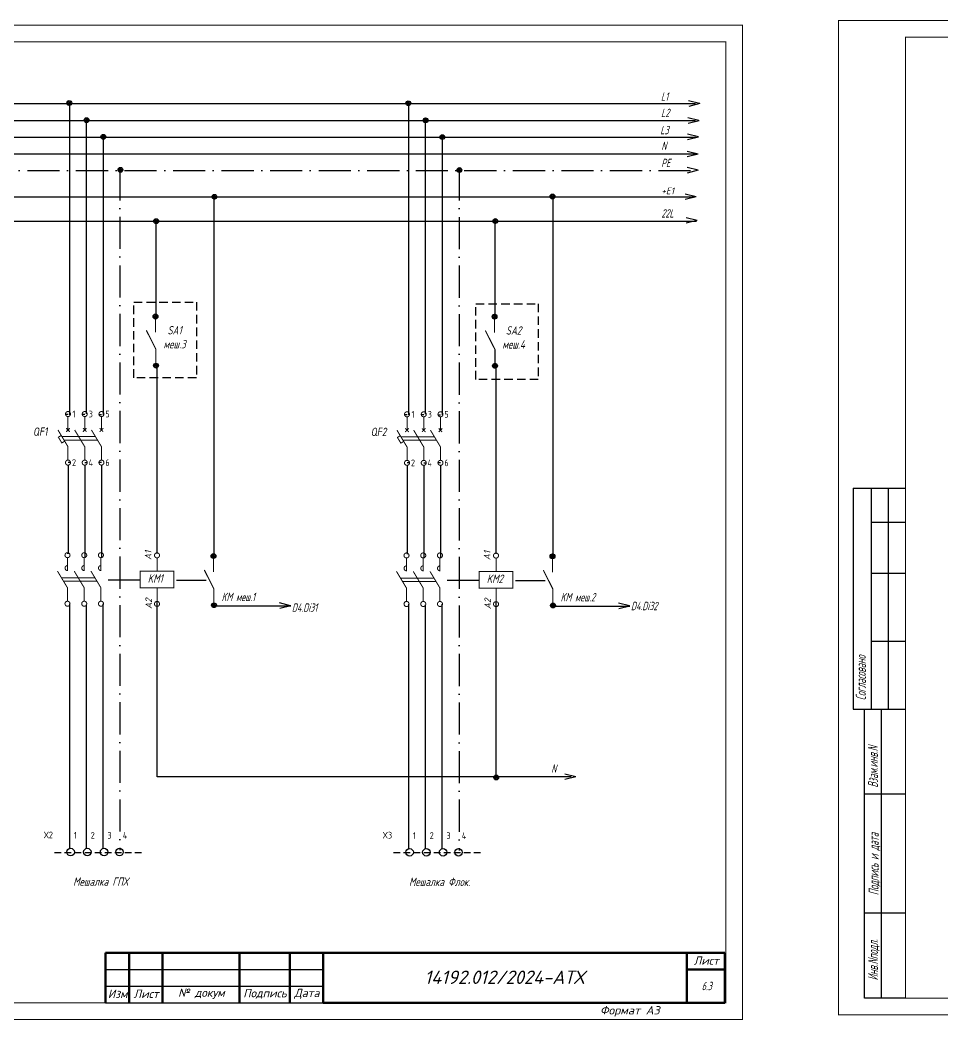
# Model space of a CAD drawing. Header units: millimetres. Extents: x 1510 to 10524, y 7125 to 13164.
# Drawn here: x 4061.1 to 4336.5, y 9093.6 to 9392.3 of the extents above; entities that cross this region are included whole.
import ezdxf
from ezdxf.enums import TextEntityAlignment as Align

# ---------------------------------------------------------------- set-up
doc = ezdxf.new("R2010")
doc.units = ezdxf.units.MM
doc.header["$LTSCALE"] = 4
for name, pattern in [('ACAD_ISO02W100', [15, 12, -3]), ('ACAD_ISO10W100', [18, 12, -3, 0, -3]), ('DASHED', [0.75, 0.5, -0.25]), ('DASHED2', [9.525, 6.35, -3.175]), ('SolidLine', [0])]:
    doc.linetypes.add(name, pattern=pattern)
for name, color, linetype in [("Contact's", 104, 'Continuous'), ('LOC', 8, 'Continuous'), ('RED_2.5mm^2', 1, 'Continuous'), ('SYMS', 7, 'Continuous'), ('TAGS', 51, 'Continuous'), ('Вспомогательная', 1, 'Continuous'), ('Текст', 2, 'Continuous')]:
    doc.layers.add(name, color=color, linetype=linetype)
for name, color, linetype, lineweight in [('RAMKA', 7, 'Continuous', 25), ('SHTAMP', 7, 'SolidLine', 25), ('Основеая', 5, 'Continuous', 60)]:
    doc.layers.add(name, color=color, linetype=linetype, lineweight=lineweight)
doc.styles.add('COTES', font='cs_gost2304.shx', dxfattribs={"width": 0.75, "oblique": 15})
doc.styles.add('ISOCPEUR', font='isocpeui.ttf')
doc.styles.add('ISOCPEUR25.10.00', font='isocpeur.ttf', dxfattribs={"height": 2.5})
doc.styles.add('Simplex00.10.00', font='simplex.shx')
doc.styles.add('Simplex25.085.00', font='simplex.shx', dxfattribs={"width": 0.85, "oblique": 15, "height": 2.5})
doc.styles.add('Simplex25.085.15', font='', dxfattribs={"width": 0.85, "oblique": 15, "height": 2.5})
doc.styles.add('Tah25.10.00', font='tahoma.ttf', dxfattribs={"height": 2.5})
doc.styles.add('WD', font='romans.shx')
doc.styles.add('ГОСТ', font='isocpeur.ttf', dxfattribs={"oblique": 15})
doc.styles.add('Стиль мой-1', font='', dxfattribs={"width": 0.85, "oblique": 15, "height": 2.5})
doc.styles.get('Simplex25.085.15').set_extended_font_data('GOST type A')
doc.styles.get('Стиль мой-1').set_extended_font_data('GOST type A')

# ---------------------------------------------------------------- blocks, each defined once
blk = doc.blocks.new('Формат А3')
at = {"color": 0, "linetype": 'Continuous', "const_width": 0.3}
for points in [[(-420, 297), (0, 297), (0, 0), (-420, 0)], [(-400, 5), (-400, 292), (-5, 292), (-5, 5)]]:
    blk.add_lwpolyline(points, close=True, dxfattribs=at)
at = {"color": 0, "linetype": 'Continuous', "style": 'Simplex00.10.00', "oblique": 15}
blk.add_text('Формат А3', height=2.5, dxfattribs=at).set_placement((-33.67, 2.75), align=Align.MIDDLE_CENTER)
blk = doc.blocks.new('A$C73A268AF')
at = {"lineweight": 30}
for p, q in [((4.57, 157.46), (20.05, 157.46)), ((4.57, 157.46), (4.57, 91.46)), ((9.89, 157.46), (9.89, 91.46)), ((14.97, 157.46), (14.97, 91.46)), ((9.89, 147.31), (20.05, 147.31)), ((9.89, 132.08), (20.05, 132.08)), ((9.89, 111.77), (20.05, 111.77)), ((4.57, 91.46), (20.05, 91.46)), ((7.96, 5.15), (7.96, 91.46)), ((13.04, 5.15), (13.04, 91.46)), ((20.15, 66.08), (7.96, 66.08)), ((20.15, 30.54), (7.96, 30.54))]:
    blk.add_line(p, q, dxfattribs=at)
blk.add_lwpolyline([(20.15, 5.15), (7.96, 5.15)], dxfattribs=at)
at = {"layer": 'Вспомогательная', "color": 7}
for p, q in [((230.15, 15.15), (295.15, 15.15)), ((230.15, 10.15), (295.15, 10.15)), ((230.15, 5.15), (295.15, 5.15))]:
    blk.add_line(p, q, dxfattribs=at)
at = {"layer": 'Основеая', "color": 7}
for p, q in [((230.15, 20.15), (230.15, 5.15)), ((415.15, 20.15), (230.15, 20.15)), ((237.15, 20.15), (237.15, 5.15)), ((247.15, 20.15), (247.15, 5.15)), ((270.15, 20.15), (270.15, 5.15)), ((285.15, 20.15), (285.15, 5.15)), ((295.15, 20.15), (295.15, 5.15)), ((403.72, 20.15), (403.72, 5.15)), ((415.15, 20.15), (415.15, 5.15)), ((403.72, 15.15), (415.15, 15.15))]:
    blk.add_line(p, q, dxfattribs=at)
blk.add_blockref('Формат А3', (420.15, 0.15))
at = {"layer": 'RAMKA', "style": 'COTES', "oblique": 15, "width": 0.75}
for s, p in [('Согласовано', (8.35, 94.1)), ('Взам.инв.N', (11.94, 68.02)), ('Подпись и дата', (12.17, 35.86)), ('Инв.Nподл.', (11.97, 10.43))]:
    blk.add_text(s, height=3, rotation=90, dxfattribs=at).set_placement(p)
at = {"layer": 'Текст', "color": 7, "char_height": 2.5, "style": 'ГОСТ'}
for s, insert, width, attachment_point in [('{\\fISOCPEUR|b0|i0|c204|p34;Лист}', (413.32, 17.81), 11.4585, 6), ('{\\fISOCPEUR|b0|i0|c204|p34;Изм}', (233.75, 7.88), 7, 5), ('{\\fISOCPEUR|b0|i0|c204|p34;Лист}', (242.25, 7.88), 10, 5), ('{\\fISOCPEUR|b0|i0|c204|p34;№ докум}', (258.75, 7.88), 23, 5), ('{\\fISOCPEUR|b0|i0|c204|p34;Подпись}', (277.75, 7.88), 15, 5), ('{\\fISOCPEUR|b0|i0|c204|p34;Дата}', (290.25, 7.88), 10, 5)]:
    blk.add_mtext(s, dxfattribs=dict(at, insert=insert, width=width, attachment_point=attachment_point))
blk = doc.blocks.new('WDDOT')
for radius in [0.72, 0.449, 0.223]:
    blk.add_circle((0, 0), radius)
blk = doc.blocks.new('QF - выкл. автоматич. (3пол.)')
at = {"color": 0, "linetype": 'Continuous', "lineweight": -2, "const_width": 0.3}
for points in [[(-0.75, -0.75, -1), (0.75, -0.75, -1)], [(4.25, -0.75, -1), (5.75, -0.75, -1)], [(9.25, -0.75, -1), (10.75, -0.75, -1)], [(-0.75, -15.25, -1), (0.75, -15.25, -1)], [(4.25, -15.25, -1), (5.75, -15.25, -1)], [(9.25, -15.25, -1), (10.75, -15.25, -1)]]:
    blk.add_lwpolyline(points, format="xyb", close=True, dxfattribs=at)
for points in [[(0, -5.5), (0, -1.5)], [(5, -5.5), (5, -1.5)], [(10, -5.5), (10, -1.5)], [(0, -14.5), (0, -10.5), (-3, -5.5)], [(-0.53, -6.03), (0.53, -4.97)], [(0.53, -6.03), (-0.53, -4.97)], [(5, -14.5), (5, -10.5), (2, -5.5)], [(4.47, -6.03), (5.53, -4.97)], [(5.53, -6.03), (4.47, -4.97)], [(10, -14.5), (10, -10.5), (7, -5.5)], [(9.47, -6.03), (10.53, -4.97)], [(10.53, -6.03), (9.47, -4.97)], [(-2.01, -7.14), (-2.87, -7.66), (-1.84, -9.37), (-0.99, -8.86)], [(-1.8, -7.5), (8.2, -7.5)], [(-1.2, -8.5), (8.8, -8.5)]]:
    blk.add_lwpolyline(points, dxfattribs=at)
at = {"color": 0, "linetype": 'Continuous', "lineweight": -2, "style": 'Simplex25.085.00', "oblique": 10, "width": 0.8, "flags": 4}
blk.add_attdef('ЭЛЕМЕНТ', text='', height=2.5, dxfattribs=at).set_placement((-4, -6), align=Align.MIDDLE_RIGHT)
at = {"color": 0, "linetype": 'Continuous', "lineweight": 9, "style": 'ISOCPEUR25.10.00', "oblique": 10, "width": 0.85, "flags": 5}
blk.add_attdef('ТИП', text='', height=2.5, dxfattribs=at).set_placement((-4, -6), align=Align.MIDDLE_RIGHT)
at = {"color": 5, "linetype": 'Continuous', "lineweight": -2, "style": 'Simplex25.085.00', "oblique": 10, "width": 0.8, "flags": 4}
blk.add_attdef('ТОК', text='', height=2.5, dxfattribs=at).set_placement((-4, -11.25), align=Align.MIDDLE_RIGHT)
at = {"layer": "Contact's", "linetype": 'Continuous', "lineweight": 9, "style": 'Simplex00.10.00', "width": 0.7, "flags": 8}
for tag, p in [('#(1)', (1.8, -0.75)), ('#(3)', (6.8, -0.75)), ('#(5)', (11.8, -0.75)), ('#(2)', (1.8, -15.25)), ('#(4)', (6.8, -15.25)), ('#(6)', (11.8, -15.25))]:
    blk.add_attdef(tag, text='', height=2, dxfattribs=at).set_placement(p, align=Align.MIDDLE)
blk = doc.blocks.new('VT0W02')
blk.add_circle((0, 0), 0.0699)
at = {"style": 'WD'}
for tag, p, width in [('INST', (0.062, 0.42), 0.7), ('LOC', (0.062, 0.25), 0.7), ('DESC1', (0.053, -0.385), 0.8)]:
    blk.add_attdef(tag, p, '', height=0.125, dxfattribs=dict(at, width=width))
at = {"linetype": 'Continuous', "style": 'WD'}
for tag, p, height, width, flags in [('WIRENO', (0.062, 0.094), 0.125, 0.8, 8), ('TAGSTRIP', (0.053, -0.229), 0.125, 0.9, 8), ('CAT', (0.213, -0.406), 0.109, 0.8, 1), ('DESC2', (0.053, -0.541), 0.125, 0.8, 8), ('DESC3', (0.053, -0.698), 0.125, 0.8, 8)]:
    blk.add_attdef(tag, p, '', height=height, dxfattribs=dict(at, width=width, flags=flags))
at = {"style": 'WD', "flags": 1}
for tag, p, height in [('X4TERM01', (-0.07, 0), 0.0125), ('X4TERMDESC01', (-0.055, -0.023), 0.025), ('X2TERMDESC01', (-0.006, 0.029), 0.025), ('STRIPSEQ', (0, 0), 0.00125), ('X2TERM01', (0, 0.07), 0.0125), ('X1TERMDESC01', (0.039, -0.003), 0.025), ('X1TERM01', (0.07, 0), 0.0125), ('LINKTERM', (0, -0.002), 0.00125), ('X8TERM01', (0, -0.07), 0.0125), ('X8TERMDESC01', (0, -0.054), 0.025)]:
    blk.add_attdef(tag, p, '', height=height, dxfattribs=at)
at = {"linetype": 'Continuous', "style": 'WD', "width": 0.8, "flags": 1}
blk.add_attdef('MFG', text='', height=0.109, dxfattribs=at).set_placement((0.088, -0.406), align=Align.RIGHT)
at = {"style": 'WD', "width": 0.7, "flags": 1}
blk.add_attdef('ASSYCODE', (0.062, -0.281), '', height=0.01, dxfattribs=at)
blk = doc.blocks.new('KM - контактор (3пол.)')
at = {"color": 0, "linetype": 'Continuous', "lineweight": -2, "const_width": 0.3}
for points in [[(-0.75, -0.75, -1), (0.75, -0.75, -1)], [(4.25, -0.75, -1), (5.75, -0.75, -1)], [(9.25, -0.75, -1), (10.75, -0.75, -1)], [(-0.75, -15.25, -1), (0.75, -15.25, -1)], [(4.25, -15.25, -1), (5.75, -15.25, -1)], [(9.25, -15.25, -1), (10.75, -15.25, -1)]]:
    blk.add_lwpolyline(points, format="xyb", close=True, dxfattribs=at)
for points in [[(0, -5.5), (0, -1.5)], [(5, -5.5), (5, -1.5)], [(10, -5.5), (10, -1.5)], [(0, -14.5), (0, -10.5), (-3, -5.5)], [(5, -14.5), (5, -10.5), (2, -5.5)], [(10, -14.5), (10, -10.5), (7, -5.5)], [(-1.8, -7.5), (8.2, -7.5)], [(-1.2, -8.5), (8.8, -8.5)]]:
    blk.add_lwpolyline(points, dxfattribs=at)
for points in [[(0.02, -3.85, 0.416791), (-0.74, -4.6, 0.416791), (0.02, -5.35, 0.416791)], [(5.02, -3.85, 0.416791), (4.26, -4.6, 0.416791), (5.02, -5.35, 0.416791)], [(10.02, -3.85, 0.416791), (9.26, -4.6, 0.416791), (10.02, -5.35, 0.416791)]]:
    blk.add_lwpolyline(points, format="xyb", dxfattribs=at)
at = {"color": 0, "linetype": 'Continuous', "lineweight": -2, "style": 'Simplex25.085.00', "oblique": 10, "width": 0.8, "flags": 4}
blk.add_attdef('ЭЛЕМЕНТ', text='', height=2.5, dxfattribs=at).set_placement((12.26, -8), align=Align.MIDDLE_LEFT)
at = {"color": 0, "linetype": 'Continuous', "lineweight": 9, "style": 'ISOCPEUR25.10.00', "oblique": 10, "width": 0.85, "flags": 5}
blk.add_attdef('ТИП', text='', height=2.5, dxfattribs=at).set_placement((12.26, -8), align=Align.MIDDLE_LEFT)
at = {"layer": "Contact's", "linetype": 'Continuous', "lineweight": 9, "style": 'Simplex00.10.00', "width": 0.7, "flags": 8}
for tag, p in [('#(1/L1)', (1.8, -0.75)), ('#(3/L2)', (6.8, -0.75)), ('#(5/L3)', (11.8, -0.75))]:
    blk.add_attdef(tag, text='', height=2, dxfattribs=at).set_placement(p, align=Align.MIDDLE)
at = {"layer": "Contact's", "color": 104, "linetype": 'Continuous', "lineweight": 9, "style": 'Simplex00.10.00', "width": 0.7, "flags": 8}
for tag, p in [('#(2/T1)', (1.8, -15.25)), ('#(4/T2)', (6.8, -15.25)), ('#(6/T3)', (11.8, -15.25))]:
    blk.add_attdef(tag, text='', height=2, dxfattribs=at).set_placement(p, align=Align.MIDDLE)
blk = doc.blocks.new('Coil')
at = {"color": 0, "linetype": 'Continuous', "lineweight": -2, "const_width": 0.3}
blk.add_lwpolyline([(5.5, -5), (10.5, -5), (10.5, 5), (5.5, 5)], close=True, dxfattribs=at)
for points in [[(0.75, -0.75, -1), (0.75, 0.75, -1)], [(15.25, -0.75, -1), (15.25, 0.75, -1)]]:
    blk.add_lwpolyline(points, format="xyb", close=True, dxfattribs=at)
for points in [[(5.5, 0), (1.5, 0)], [(10.5, 0), (14.5, 0)]]:
    blk.add_lwpolyline(points, dxfattribs=at)
at = {"color": 0, "linetype": 'Continuous', "lineweight": -2, "style": 'Simplex25.085.00', "oblique": 10, "width": 0.8, "flags": 4}
blk.add_attdef('ЭЛЕМЕНТ', text='', height=2.5, dxfattribs=at).set_placement((8, 7.5), align=Align.MIDDLE)
at = {"color": 0, "linetype": 'Continuous', "lineweight": 9, "style": 'ISOCPEUR25.10.00', "oblique": 10, "width": 0.85, "flags": 5}
blk.add_attdef('ТИП', text='', height=2.5, dxfattribs=at).set_placement((8, 7.5), align=Align.MIDDLE)
at = {"color": 0, "linetype": 'Continuous', "lineweight": 9, "style": 'Tah25.10.00', "width": 0.8, "flags": 8}
blk.add_attdef('ОБМОТКА', text='', height=2.5, dxfattribs=at).set_placement((8, 0), align=Align.MIDDLE)
at = {"layer": "Contact's", "linetype": 'Continuous', "lineweight": 9, "style": 'Simplex00.10.00', "width": 0.7, "flags": 8}
for tag, p in [('#(A1/L)', (0.75, -2.3)), ('#(A2/N)', (15.25, -2.3))]:
    blk.add_attdef(tag, text='', height=2, dxfattribs=at).set_placement(p, align=Align.MIDDLE)

msp = doc.modelspace()

# ---------------------------------------------------------------- linework, layer by layer
at = {"linetype": 'DASHED'}
for p, q in [((4071.38, 9143.68), (4097.82, 9143.68)), ((4172.64, 9143.61), (4199.09, 9143.61))]:
    msp.add_line(p, q, dxfattribs=at)
at = {"linetype": 'DASHED2', "ltscale": 0.1}
for points in [[(4113.74, 9308.03), (4113.74, 9308.03), (4113.74, 9285.42), (4095.04, 9285.42), (4095.04, 9308.03), (4113.74, 9308.03)], [(4215.88, 9307.54), (4215.88, 9307.54), (4215.88, 9284.93), (4197.18, 9284.93), (4197.18, 9307.54), (4215.88, 9307.54)]]:
    msp.add_lwpolyline(points, dxfattribs=at)
at = {"ltscale": 0.2, "const_width": 0.33}
for points in [[(4101.51, 9298.98), (4101.51, 9303.6)], [(4202.78, 9298.9), (4202.78, 9303.53)], [(4101.67, 9289.15), (4101.66, 9293.95), (4098.8, 9299.6)], [(4202.93, 9289.08), (4202.93, 9293.88), (4200.06, 9299.53)], [(4118.83, 9227.41), (4118.83, 9232.03)], [(4220.09, 9227.33), (4220.09, 9231.96)], [(4118.99, 9217.58), (4118.98, 9222.38), (4116.11, 9228.03)], [(4220.25, 9217.51), (4220.24, 9222.31), (4217.37, 9227.96)]]:
    msp.add_lwpolyline(points, dxfattribs=at)
at = {"layer": 'RED_2.5mm^2', "linetype": 'Continuous', "ltscale": 0.2}
for p, q in [((3921.4, 9367.31), (4262.88, 9367.31)), ((4075.87, 9367.75), (4075.87, 9274.39)), ((4177.13, 9367.67), (4177.13, 9274.31)), ((3921.45, 9362.31), (4262.88, 9362.31)), ((4080.87, 9363.17), (4080.87, 9274.64)), ((4182.13, 9363.1), (4182.13, 9274.57)), ((4085.87, 9358.12), (4085.87, 9274.39)), ((4187.13, 9358.05), (4187.13, 9274.31)), ((3921.34, 9357.31), (4262.99, 9357.31)), ((3889.28, 9352.31), (4262.88, 9352.31)), ((3909, 9339.5), (4262.67, 9339.5)), ((4119.07, 9232), (4119.07, 9339.46)), ((4220.33, 9231.93), (4220.33, 9339.12)), ((4056.59, 9332.24), (4263.12, 9332.24)), ((4101.75, 9303.57), (4101.75, 9332.32)), ((4203.01, 9303.5), (4203.01, 9332.25)), ((4101.89, 9288.86), (4101.89, 9232.91)), ((4203.15, 9288.79), (4203.15, 9232.84)), ((4074.65, 9274.57), (4075.44, 9274.57)), ((4079.66, 9274.52), (4080.44, 9274.52)), ((4084.67, 9274.44), (4085.44, 9274.44)), ((4175.91, 9274.5), (4176.7, 9274.5)), ((4180.92, 9274.45), (4181.7, 9274.45)), ((4185.93, 9274.37), (4186.7, 9274.37)), ((4076.15, 9260.14), (4075.44, 9260.14)), ((4075.48, 9259.34), (4075.48, 9232.81)), ((4081.15, 9260), (4080.44, 9260)), ((4080.46, 9259.34), (4080.46, 9231.88)), ((4085.44, 9260.1), (4084.64, 9260.1)), ((4085.44, 9259.34), (4085.44, 9231.85)), ((4177.41, 9260.07), (4176.7, 9260.07)), ((4176.74, 9259.27), (4176.74, 9232.74)), ((4182.41, 9259.93), (4181.7, 9259.93)), ((4181.72, 9259.27), (4181.72, 9231.8)), ((4186.7, 9260.03), (4185.91, 9260.03)), ((4186.7, 9259.27), (4186.7, 9231.78)), ((4075.2, 9233.05), (4075.29, 9233.05)), ((4176.46, 9232.98), (4176.55, 9232.98)), ((4075.82, 9217.91), (4075.82, 9144.75)), ((4080.82, 9217.66), (4080.82, 9144.75)), ((4085.82, 9217.91), (4085.82, 9144.75)), ((4102.08, 9166.25), (4102.08, 9218.52)), ((4119.37, 9217.28), (4141.95, 9217.28)), ((4177.08, 9217.84), (4177.08, 9144.68)), ((4182.08, 9217.58), (4182.08, 9144.68)), ((4187.08, 9217.84), (4187.08, 9144.68)), ((4203.34, 9166.71), (4203.34, 9218.45)), ((4220.63, 9217.21), (4243.21, 9217.21)), ((4225.73, 9166.23), (4102.07, 9166.23))]:
    msp.add_line(p, q, dxfattribs=at)
at = {"layer": 'RED_2.5mm^2', "linetype": 'ACAD_ISO10W100', "ltscale": 0.2}
for p, q in [((3889.28, 9347.31), (4262.99, 9347.31)), ((4090.93, 9348.01), (4090.93, 9144.33)), ((4192.19, 9347.94), (4192.19, 9144.26))]:
    msp.add_line(p, q, dxfattribs=at)
at = {"layer": 'SYMS', "linetype": 'Continuous', "ltscale": 0.2}
for p, q in [((4264.04, 9367.34), (4260.78, 9368.14)), ((4264.08, 9367.31), (4260.81, 9366.49)), ((4263.85, 9362.23), (4260.58, 9363.03)), ((4263.89, 9362.2), (4260.62, 9361.39)), ((4263.71, 9357.36), (4260.44, 9358.16)), ((4263.75, 9357.33), (4260.47, 9356.52)), ((4263.61, 9352.25), (4260.35, 9353.05)), ((4263.65, 9352.22), (4260.38, 9351.41)), ((4263.61, 9347.43), (4260.35, 9348.23)), ((4263.65, 9347.4), (4260.38, 9346.58)), ((4263.03, 9339.5), (4259.76, 9340.29)), ((4263.07, 9339.46), (4259.79, 9338.65)), ((4263.29, 9332.42), (4260.02, 9333.22)), ((4263.33, 9332.38), (4260.06, 9331.57)), ((4141.88, 9217.36), (4138.61, 9218.16)), ((4141.92, 9217.33), (4138.64, 9216.51)), ((4243.14, 9217.29), (4239.87, 9218.09)), ((4243.18, 9217.26), (4239.91, 9216.44)), ((4227.04, 9166.26), (4223.77, 9167.05)), ((4227.07, 9166.22), (4223.8, 9165.41))]:
    msp.add_line(p, q, dxfattribs=at)
at = {"layer": 'SYMS', "linetype": 'ACAD_ISO02W100', "ltscale": 0.2}
for p, q in [((4087.37, 9225.03), (4096.99, 9225.03)), ((4107.81, 9224.96), (4116.63, 9224.96)), ((4188.63, 9224.96), (4198.25, 9224.96)), ((4209.07, 9224.89), (4217.89, 9224.89))]:
    msp.add_line(p, q, dxfattribs=at)
at = {"layer": 'Вспомогательная', "color": 7}
for p, q in [((4086.64, 9108.7), (4151.64, 9108.7)), ((4086.64, 9103.7), (4151.64, 9103.7)), ((4086.64, 9098.7), (4151.64, 9098.7))]:
    msp.add_line(p, q, dxfattribs=at)
at = {"layer": 'Основеая', "color": 7}
for p, q in [((4086.64, 9113.7), (4086.64, 9098.7)), ((4271.64, 9113.7), (4086.64, 9113.7)), ((4093.64, 9113.7), (4093.64, 9098.7)), ((4103.64, 9113.7), (4103.64, 9098.7)), ((4126.64, 9113.7), (4126.64, 9098.7)), ((4141.64, 9113.7), (4141.64, 9098.7)), ((4151.64, 9113.7), (4151.64, 9098.7)), ((4260.2, 9113.7), (4260.2, 9098.7)), ((4271.64, 9113.7), (4271.64, 9098.7)), ((4260.2, 9108.7), (4271.64, 9108.7)), ((4271.64, 9098.7), (4151.64, 9098.7))]:
    msp.add_line(p, q, dxfattribs=at)

# ---------------------------------------------------------------- block references
for name, p in [('Формат А3', (4276.88, 9093.76)), ('KM - контактор (3пол.)', (4075.25, 9233.19)), ('KM - контактор (3пол.)', (4176.51, 9233.11))]:
    msp.add_blockref(name, p)
at = {"ltscale": 1.2}
msp.add_blockref('A$C73A268AF', (4305.37, 9094.99), dxfattribs=at)
ref = msp.add_blockref('QF - выкл. автоматич. (3пол.)', (4075.4, 9275.34))
ref.add_attrib('ЭЛЕМЕНТ', 'QF1', dxfattribs={"color": 0, "linetype": 'Continuous', "lineweight": -2, "height": 2.5, "style": 'Simplex25.085.00', "oblique": 10, "width": 0.8}).set_placement((4069.32, 9269.34), align=Align.MIDDLE_RIGHT)
ref.add_attrib('#(1)', '1', dxfattribs={"layer": "Contact's", "linetype": 'Continuous', "lineweight": 9, "height": 2, "style": 'Simplex00.10.00', "width": 0.7}).set_placement((4077.2, 9274.59), align=Align.MIDDLE)
ref.add_attrib('#(3)', '3', dxfattribs={"layer": "Contact's", "linetype": 'Continuous', "lineweight": 9, "height": 2, "style": 'Simplex00.10.00', "width": 0.7}).set_placement((4082.2, 9274.59), align=Align.MIDDLE)
ref.add_attrib('#(5)', '5', dxfattribs={"layer": "Contact's", "linetype": 'Continuous', "lineweight": 9, "height": 2, "style": 'Simplex00.10.00', "width": 0.7}).set_placement((4087.2, 9274.59), align=Align.MIDDLE)
ref.add_attrib('#(2)', '2', dxfattribs={"layer": "Contact's", "linetype": 'Continuous', "lineweight": 9, "height": 2, "style": 'Simplex00.10.00', "width": 0.7}).set_placement((4077.2, 9260.09), align=Align.MIDDLE)
ref.add_attrib('#(4)', '4', dxfattribs={"layer": "Contact's", "linetype": 'Continuous', "lineweight": 9, "height": 2, "style": 'Simplex00.10.00', "width": 0.7}).set_placement((4082.2, 9260.09), align=Align.MIDDLE)
ref.add_attrib('#(6)', '6', dxfattribs={"layer": "Contact's", "linetype": 'Continuous', "lineweight": 9, "height": 2, "style": 'Simplex00.10.00', "width": 0.7}).set_placement((4087.2, 9260.09), align=Align.MIDDLE)
ref = msp.add_blockref('QF - выкл. автоматич. (3пол.)', (4176.66, 9275.27))
ref.add_attrib('ЭЛЕМЕНТ', 'QF2', dxfattribs={"color": 0, "linetype": 'Continuous', "lineweight": -2, "height": 2.5, "style": 'Simplex25.085.00', "oblique": 10, "width": 0.8}).set_placement((4170.58, 9269.27), align=Align.MIDDLE_RIGHT)
ref.add_attrib('#(1)', '1', dxfattribs={"layer": "Contact's", "linetype": 'Continuous', "lineweight": 9, "height": 2, "style": 'Simplex00.10.00', "width": 0.7}).set_placement((4178.46, 9274.52), align=Align.MIDDLE)
ref.add_attrib('#(3)', '3', dxfattribs={"layer": "Contact's", "linetype": 'Continuous', "lineweight": 9, "height": 2, "style": 'Simplex00.10.00', "width": 0.7}).set_placement((4183.46, 9274.52), align=Align.MIDDLE)
ref.add_attrib('#(5)', '5', dxfattribs={"layer": "Contact's", "linetype": 'Continuous', "lineweight": 9, "height": 2, "style": 'Simplex00.10.00', "width": 0.7}).set_placement((4188.46, 9274.52), align=Align.MIDDLE)
ref.add_attrib('#(2)', '2', dxfattribs={"layer": "Contact's", "linetype": 'Continuous', "lineweight": 9, "height": 2, "style": 'Simplex00.10.00', "width": 0.7}).set_placement((4178.46, 9260.02), align=Align.MIDDLE)
ref.add_attrib('#(4)', '4', dxfattribs={"layer": "Contact's", "linetype": 'Continuous', "lineweight": 9, "height": 2, "style": 'Simplex00.10.00', "width": 0.7}).set_placement((4183.46, 9260.02), align=Align.MIDDLE)
ref.add_attrib('#(6)', '6', dxfattribs={"layer": "Contact's", "linetype": 'Continuous', "lineweight": 9, "height": 2, "style": 'Simplex00.10.00', "width": 0.7}).set_placement((4188.46, 9260.02), align=Align.MIDDLE)
at = {"layer": 'SYMS', "linetype": 'Continuous', "ltscale": 0.2}
for p in [(4075.78, 9367.49), (4177.05, 9367.42), (4080.95, 9362.38), (4182.21, 9362.31), (4085.95, 9357.38), (4187.21, 9357.31), (4091.06, 9347.54), (4192.32, 9347.47), (4119.13, 9339.49), (4220.11, 9339.56), (4101.75, 9332.19), (4203.05, 9332.24), (4203.31, 9166.04)]:
    msp.add_blockref('WDDOT', p, dxfattribs=at)
at = {"layer": 'SYMS', "ltscale": 0.2, "rotation": 180}
for p in [(4101.54, 9303.74), (4202.81, 9303.67), (4101.68, 9289.06), (4202.95, 9288.99), (4118.86, 9232.17), (4220.12, 9232.1), (4119, 9217.49), (4220.26, 9217.42)]:
    msp.add_blockref('WDDOT', p, dxfattribs=at)
at = {"layer": 'SYMS', "linetype": 'Continuous', "ltscale": 0.2, "rotation": 90}
for p in [(4101.99, 9217.14), (4203.25, 9217.07)]:
    msp.add_blockref('Coil', p, dxfattribs=at)
at = {"layer": 'SYMS', "linetype": 'Continuous', "ltscale": 0.2}
ref = msp.add_blockref('VT0W02', (4076.18, 9143.77), dxfattribs=dict(at, xscale=16, yscale=16, zscale=16))
ref.add_attrib('LOC', '1', (4077.18, 9147.77), dxfattribs={"layer": 'LOC', "height": 2, "style": 'WD', "width": 0.7})
ref.add_attrib('TAGSTRIP', 'Х2', (4068.19, 9147.88), dxfattribs={"layer": 'TAGS', "linetype": 'Continuous', "height": 2, "style": 'WD', "width": 0.9, "flags": 8})
ref = msp.add_blockref('VT0W02', (4081.18, 9143.77), dxfattribs=dict(at, xscale=16, yscale=16, zscale=16))
ref.add_attrib('LOC', '2', (4082.18, 9147.77), dxfattribs={"layer": 'LOC', "height": 2, "style": 'WD', "width": 0.7})
ref = msp.add_blockref('VT0W02', (4086.18, 9143.77), dxfattribs=dict(at, xscale=16, yscale=16, zscale=16))
ref.add_attrib('LOC', '3', (4087.18, 9147.77), dxfattribs={"layer": 'LOC', "height": 2, "style": 'WD', "width": 0.7})
ref = msp.add_blockref('VT0W02', (4090.78, 9143.77), dxfattribs=dict(at, xscale=16, yscale=16, zscale=16))
ref.add_attrib('LOC', '4', (4091.78, 9147.77), dxfattribs={"layer": 'LOC', "height": 2, "style": 'WD', "width": 0.7})
ref = msp.add_blockref('VT0W02', (4177.44, 9143.69), dxfattribs=dict(at, xscale=16, yscale=16, zscale=16))
ref.add_attrib('LOC', '1', (4178.44, 9147.69), dxfattribs={"layer": 'LOC', "height": 2, "style": 'WD', "width": 0.7})
ref.add_attrib('TAGSTRIP', 'Х3', (4169.45, 9147.81), dxfattribs={"layer": 'TAGS', "linetype": 'Continuous', "height": 2, "style": 'WD', "width": 0.9, "flags": 8})
ref = msp.add_blockref('VT0W02', (4182.44, 9143.69), dxfattribs=dict(at, xscale=16, yscale=16, zscale=16))
ref.add_attrib('LOC', '2', (4183.44, 9147.69), dxfattribs={"layer": 'LOC', "height": 2, "style": 'WD', "width": 0.7})
ref = msp.add_blockref('VT0W02', (4187.44, 9143.69), dxfattribs=dict(at, xscale=16, yscale=16, zscale=16))
ref.add_attrib('LOC', '3', (4188.44, 9147.69), dxfattribs={"layer": 'LOC', "height": 2, "style": 'WD', "width": 0.7})
ref = msp.add_blockref('VT0W02', (4192.04, 9143.69), dxfattribs=dict(at, xscale=16, yscale=16, zscale=16))
ref.add_attrib('LOC', '4', (4193.04, 9147.69), dxfattribs={"layer": 'LOC', "height": 2, "style": 'WD', "width": 0.7})

# ---------------------------------------------------------------- texts
at = {"style": 'Simplex25.085.15', "oblique": 15, "width": 0.85}
for s, p in [('L1', (4252.5, 9368.15)), ('L2', (4252.53, 9363.28)), ('L3', (4252.3, 9358.16)), ('N', (4252.62, 9353.47)), ('PE', (4252.58, 9348.35)), ('22L', (4252.62, 9333.28)), ('KM меш.1', (4121.28, 9218.72)), ('KM меш.2', (4222.54, 9218.64)), ('D4.Di31', (4142.24, 9215.53)), ('D4.Di32', (4243.53, 9216.01)), ('N', (4219.73, 9167.47))]:
    msp.add_text(s, height=2.5, dxfattribs=at).set_placement(p)
at = {"color": 7, "lineweight": 25, "insert": (4264.68, 9105.01), "char_height": 2.5, "attachment_point": 1, "style": 'Стиль мой-1'}
msp.add_mtext_dynamic_manual_height_columns('6.3', width=5.3031, gutter_width=12.5, heights=[0], dxfattribs=at)
at = {"layer": 'SHTAMP', "color": 0, "style": 'ISOCPEUR'}
msp.add_text('14192.012/2024-АТХ', height=4, dxfattribs=at).set_placement((4205.73, 9104.38), align=Align.CENTER)
at = {"layer": 'SYMS', "linetype": 'Continuous', "ltscale": 0.2, "style": 'ГОСТ', "oblique": 15}
msp.add_text('+E1', height=2, dxfattribs=at).set_placement((4252.63, 9340.25))
for s, p in [('А1', (4100.34, 9230.99)), ('А1', (4201.6, 9230.92)), ('А2', (4100.51, 9216.37)), ('А2', (4201.77, 9216.3))]:
    msp.add_text(s, height=2, rotation=90, dxfattribs=at).set_placement(p)
at = {"layer": 'SYMS', "linetype": 'Continuous', "char_height": 2.5}
for s, insert, width, attachment_point in [('{\\Fsimplex|c0;\\Q15;\\W0.75;\\C0;SA1\\P\\Fsimplex|c204;меш.3}', (4107.23, 9300.88), 7.0259, 2), ('{\\Fsimplex|c0;\\Q15;\\W0.75;\\C0;SA2\\P\\Fsimplex|c204;меш.4}', (4208.49, 9300.81), 7.0259, 2), ('{\\Fsimplex|c0;\\Q15;\\W0.75;\\C0;KM\\Fsimplex|c204;1}', (4099.21, 9226.71), 10.0177, 1), ('{\\Fsimplex|c0;\\Q15;\\W0.75;\\C0;KM2}', (4200.47, 9226.64), 10.0177, 1), ('{\\Fsimplex|c204;\\Q15;\\W0.75;\\C0;Мешалка\\Fsimplex|c0; \\Fsimplex|c204;ГПХ}', (4085.14, 9136.2), 39.5941, 2), ('{\\Fsimplex|c204;\\Q15;\\W0.75;\\C0;Мешалка\\Fsimplex|c0; \\Fsimplex|c204;Флок.}', (4186.4, 9136.12), 39.5941, 2)]:
    msp.add_mtext(s, dxfattribs=dict(at, insert=insert, width=width, attachment_point=attachment_point))
at = {"layer": 'Текст', "color": 7, "char_height": 2.5, "style": 'ГОСТ'}
for s, insert, width, attachment_point in [('{\\fISOCPEUR|b0|i0|c204|p34;Лист}', (4269.81, 9111.36), 11.4585, 6), ('{\\fISOCPEUR|b0|i0|c204|p34;Изм}', (4090.24, 9101.43), 7, 5), ('{\\fISOCPEUR|b0|i0|c204|p34;Лист}', (4098.74, 9101.43), 10, 5), ('{\\fISOCPEUR|b0|i0|c204|p34;№ докум}', (4115.24, 9101.43), 23, 5), ('{\\fISOCPEUR|b0|i0|c204|p34;Подпись}', (4134.24, 9101.43), 15, 5), ('{\\fISOCPEUR|b0|i0|c204|p34;Дата}', (4146.74, 9101.43), 10, 5)]:
    msp.add_mtext(s, dxfattribs=dict(at, insert=insert, width=width, attachment_point=attachment_point))

doc.saveas('drawing.dxf')
